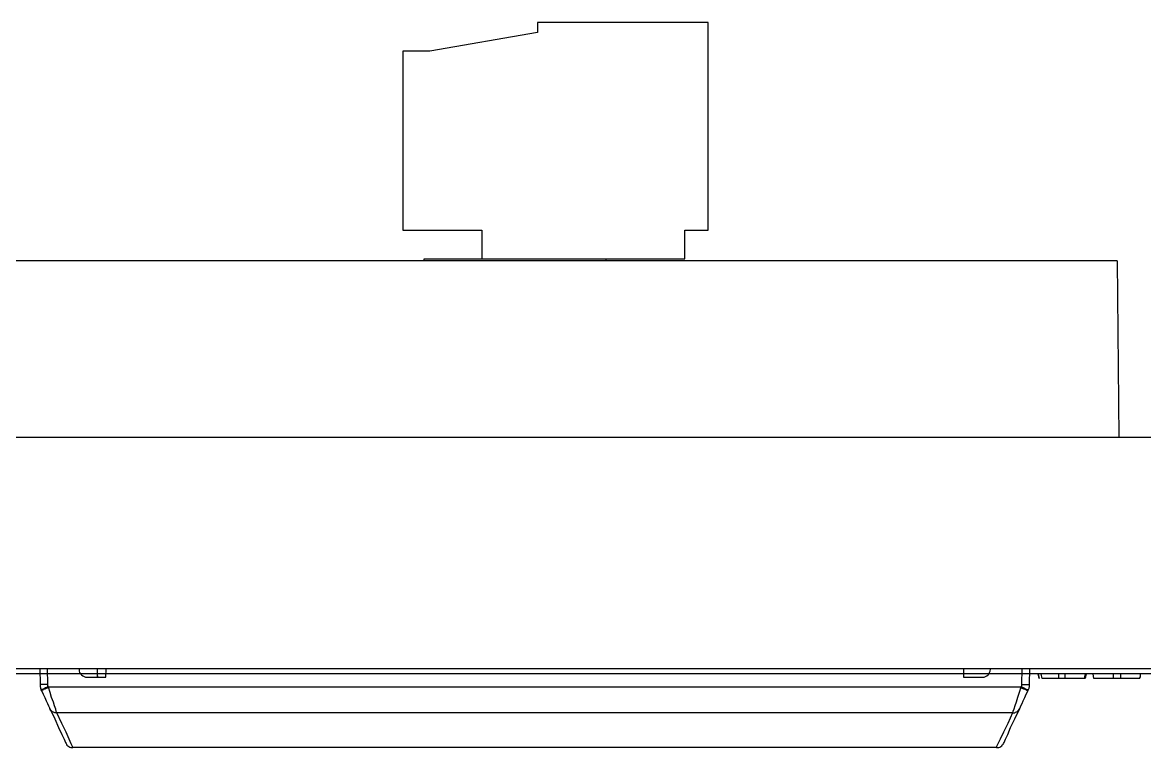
# Model space of a CAD drawing. Header units: centimetres. Extents: x -8.4 to 3.9, y -8 to 8.
# Drawn here: x -6.039 to -1.773, y -8.032 to -5.274 of the extents above; entities that cross this region are included whole.
import ezdxf

# ---------------------------------------------------------------- set-up
doc = ezdxf.new("R2010")
doc.units = ezdxf.units.CM
doc.header["$MEASUREMENT"] = 0
doc.layers.add('Layer 1', color=7, linetype='Continuous')

msp = doc.modelspace()

# ---------------------------------------------------------------- linework, layer by layer
at = {"layer": 'Layer 1', "lineweight": 25}
for points in [[(-4.08163, -5.27389), (-4.08163, -5.27389), (-4.08163, -5.31269), (-4.08163, -5.31269)], [(-3.43252, -5.27389), (-3.43252, -5.27389), (-4.08163, -5.27389), (-4.08163, -5.27389)], [(-3.43252, -6.06411), (-3.43252, -6.06411), (-3.43252, -5.27389), (-3.43252, -5.27389)], [(-4.08163, -5.31269), (-4.08163, -5.31269), (-4.49085, -5.38325), (-4.49085, -5.38325)], [(-4.59316, -5.38325), (-4.59316, -5.38325), (-4.59316, -6.06411), (-4.59316, -6.06411)], [(-4.49085, -5.38325), (-4.49085, -5.38325), (-4.59316, -5.38325), (-4.59316, -5.38325)], [(-4.59316, -6.06411), (-4.59316, -6.06411), (-4.2933, -6.06411), (-4.2933, -6.06411)], [(-4.2933, -6.06411), (-4.2933, -6.06411), (-4.2933, -6.17347), (-4.2933, -6.17347)], [(-3.52071, -6.06411), (-3.52071, -6.06411), (-3.43252, -6.06411), (-3.43252, -6.06411)], [(-3.52071, -6.17347), (-3.52071, -6.17347), (-3.52071, -6.06411), (-3.52071, -6.06411)], [(-1.87677, -6.18053), (-1.87677, -6.18053), (-6.31119, -6.18053), (-6.31119, -6.18053)], [(-4.51202, -6.18053), (-4.51202, -6.18053), (-4.51202, -6.17347), (-4.51202, -6.17347)], [(-4.51202, -6.17347), (-4.51202, -6.17347), (-4.51202, -6.17347), (-4.51202, -6.17347)], [(-4.51202, -6.17347), (-4.51202, -6.17347), (-3.8241, -6.17347), (-3.8241, -6.17347)], [(-3.8241, -6.17347), (-3.8241, -6.17347), (-3.52071, -6.17347), (-3.52071, -6.17347)], [(-3.82058, -6.17347), (-3.82058, -6.17347), (-3.82058, -6.18053), (-3.82058, -6.18053)], [(-1.87677, -6.18053), (-1.87677, -6.18053), (-1.87037, -6.85257), (-1.87037, -6.85257)], [(-0.13759, -6.85257), (-0.13759, -6.85257), (-8.05745, -6.85257), (-8.05745, -6.85257)], [(-8.05745, -7.73099), (-8.05745, -7.73099), (-0.13759, -7.73099), (-0.13759, -7.73099)], [(-0.13759, -7.75216), (-0.13759, -7.75216), (-8.05745, -7.75216), (-8.05745, -7.75216)], [(-5.97365, -7.73099), (-5.97365, -7.73099), (-5.97252, -7.79227), (-5.97252, -7.79227)], [(-5.94253, -7.79227), (-5.94253, -7.79227), (-5.94366, -7.73099), (-5.94366, -7.73099)], [(-5.82435, -7.73406), (-5.82435, -7.73406), (-5.8244, -7.73099), (-5.8244, -7.73099)], [(-5.79437, -7.76405), (-5.79437, -7.76405), (-5.72205, -7.76405), (-5.72205, -7.76405)], [(-5.7538, -7.75876), (-5.7538, -7.75876), (-5.7538, -7.73099), (-5.7538, -7.73099)], [(-5.7538, -7.75876), (-5.7538, -7.75876), (-5.7538, -7.73099), (-5.7538, -7.73099)], [(-5.7538, -7.76228), (-5.7538, -7.76228), (-5.7538, -7.75876), (-5.7538, -7.75876)], [(-5.7538, -7.75876), (-5.7538, -7.75876), (-5.7538, -7.75876), (-5.7538, -7.75876)], [(-5.72205, -7.76405), (-5.72205, -7.76405), (-5.72147, -7.73099), (-5.72147, -7.73099)], [(-2.4612, -7.73099), (-2.4612, -7.73099), (-2.46062, -7.76405), (-2.46062, -7.76405)], [(-2.46062, -7.76405), (-2.46062, -7.76405), (-2.3883, -7.76405), (-2.3883, -7.76405)], [(-2.35826, -7.73099), (-2.35826, -7.73099), (-2.35831, -7.73406), (-2.35831, -7.73406)], [(-2.239, -7.73099), (-2.239, -7.73099), (-2.24013, -7.79227), (-2.24013, -7.79227)], [(-2.21015, -7.79227), (-2.21015, -7.79227), (-2.20902, -7.73099), (-2.20902, -7.73099)], [(-2.17664, -7.75216), (-2.17664, -7.75216), (-2.17312, -7.7698), (-2.17312, -7.7698)], [(-2.17312, -7.7698), (-2.17312, -7.7698), (-2.17664, -7.75216), (-2.17664, -7.75216)], [(-2.16253, -7.7698), (-2.16253, -7.7698), (-2.16606, -7.75216), (-2.16606, -7.75216)], [(-2.09903, -7.7698), (-2.09903, -7.7698), (-2.09903, -7.75216), (-2.09903, -7.75216)], [(-2.07434, -7.7698), (-2.07434, -7.7698), (-2.07434, -7.75216), (-2.07434, -7.75216)], [(-1.99673, -7.7698), (-1.99673, -7.7698), (-1.9932, -7.75216), (-1.9932, -7.75216)], [(-1.96498, -7.7698), (-1.96498, -7.7698), (-1.9685, -7.75216), (-1.9685, -7.75216)], [(-1.96498, -7.7698), (-1.96498, -7.7698), (-1.9685, -7.75216), (-1.9685, -7.75216)], [(-1.86267, -7.7698), (-1.86267, -7.7698), (-1.86267, -7.75216), (-1.86267, -7.75216)], [(-5.94077, -7.80285), (-5.94077, -7.80285), (-5.94077, -7.80109), (-5.94077, -7.80109)], [(-2.24366, -7.80285), (-2.24366, -7.80285), (-5.94077, -7.80285), (-5.94077, -7.80285)], [(-2.2419, -7.80109), (-2.2419, -7.80109), (-2.24366, -7.80285), (-2.24366, -7.80285)], [(-2.07434, -7.7698), (-2.07434, -7.7698), (-2.09903, -7.7698), (-2.09903, -7.7698)], [(-1.86267, -7.7698), (-1.86267, -7.7698), (-1.89089, -7.7698), (-1.89089, -7.7698)], [(-5.96899, -7.81344), (-5.96899, -7.81344), (-5.96723, -7.8152), (-5.96723, -7.8152)], [(-2.21544, -7.8152), (-2.21544, -7.8152), (-2.21544, -7.81344), (-2.21544, -7.81344)], [(-2.27541, -7.89987), (-2.27541, -7.89987), (-5.90902, -7.89987), (-5.90902, -7.89987)], [(-2.33715, -8.03216), (-2.33715, -8.03216), (-5.84728, -8.03216), (-5.84728, -8.03216)]]:
    msp.add_open_spline(points, degree=3, dxfattribs=at)
for points, knots in [([(-3.8241, -6.17347), (-3.8241, -6.17347), (-3.8241, -6.17347), (-3.8241, -6.17347), (-3.8241, -6.17347), (-3.8241, -6.17347), (-3.82058, -6.17347), (-3.82058, -6.17347)], [0, 0, 0, 0, 0.3333333, 0.3333333, 0.3333333, 0.3333333, 1, 1, 1, 1]), ([(-5.82435, -7.73406), (-5.82435, -7.73406), (-5.82435, -7.74112), (-5.82435, -7.74112), (-5.82435, -7.74112), (-5.82435, -7.74112), (-5.82259, -7.74641), (-5.82259, -7.74641), (-5.82259, -7.74641), (-5.82259, -7.74641), (-5.81906, -7.7517), (-5.81906, -7.7517), (-5.81906, -7.7517), (-5.81906, -7.7517), (-5.81553, -7.75523), (-5.81553, -7.75523), (-5.81553, -7.75523), (-5.81553, -7.75523), (-5.81024, -7.75876), (-5.81024, -7.75876), (-5.81024, -7.75876), (-5.81024, -7.75876), (-5.80495, -7.76228), (-5.80495, -7.76228), (-5.80495, -7.76228), (-5.80495, -7.76228), (-5.79966, -7.76405), (-5.79966, -7.76405), (-5.79966, -7.76405), (-5.79966, -7.76405), (-5.79437, -7.76405), (-5.79437, -7.76405)], [0, 0, 0, 0, 0.1111111, 0.1111111, 0.1111111, 0.1111111, 0.2222222, 0.2222222, 0.2222222, 0.2222222, 0.3333333, 0.3333333, 0.3333333, 0.3333333, 0.4444444, 0.4444444, 0.4444444, 0.4444444, 0.5555556, 0.5555556, 0.5555556, 0.5555556, 0.6666667, 0.6666667, 0.6666667, 0.6666667, 0.7777778, 0.7777778, 0.7777778, 0.7777778, 1, 1, 1, 1]), ([(-5.7538, -7.76228), (-5.7538, -7.76228), (-5.7538, -7.76228), (-5.7538, -7.76228), (-5.7538, -7.76228), (-5.7538, -7.76228), (-5.7538, -7.75876), (-5.7538, -7.75876)], [0, 0, 0, 0, 0.3333333, 0.3333333, 0.3333333, 0.3333333, 1, 1, 1, 1]), ([(-5.7538, -7.75876), (-5.7538, -7.75876), (-5.7538, -7.76228), (-5.7538, -7.76228), (-5.7538, -7.76228), (-5.7538, -7.76228), (-5.7538, -7.76405), (-5.7538, -7.76405)], [0, 0, 0, 0, 0.3333333, 0.3333333, 0.3333333, 0.3333333, 1, 1, 1, 1]), ([(-2.3883, -7.76405), (-2.3883, -7.76405), (-2.38301, -7.76405), (-2.38301, -7.76405), (-2.38301, -7.76405), (-2.38301, -7.76405), (-2.37771, -7.76228), (-2.37771, -7.76228), (-2.37771, -7.76228), (-2.37771, -7.76228), (-2.37242, -7.75876), (-2.37242, -7.75876), (-2.37242, -7.75876), (-2.37242, -7.75876), (-2.36713, -7.75523), (-2.36713, -7.75523), (-2.36713, -7.75523), (-2.36713, -7.75523), (-2.3636, -7.7517), (-2.3636, -7.7517), (-2.3636, -7.7517), (-2.3636, -7.7517), (-2.36184, -7.74641), (-2.36184, -7.74641), (-2.36184, -7.74641), (-2.36184, -7.74641), (-2.36008, -7.74112), (-2.36008, -7.74112), (-2.36008, -7.74112), (-2.36008, -7.74112), (-2.35831, -7.73406), (-2.35831, -7.73406)], [0, 0, 0, 0, 0.1111111, 0.1111111, 0.1111111, 0.1111111, 0.2222222, 0.2222222, 0.2222222, 0.2222222, 0.3333333, 0.3333333, 0.3333333, 0.3333333, 0.4444444, 0.4444444, 0.4444444, 0.4444444, 0.5555556, 0.5555556, 0.5555556, 0.5555556, 0.6666667, 0.6666667, 0.6666667, 0.6666667, 0.7777778, 0.7777778, 0.7777778, 0.7777778, 1, 1, 1, 1]), ([(-2.00025, -7.7698), (-2.00025, -7.7698), (-2.00025, -7.76274), (-2.00025, -7.76274), (-2.00025, -7.76274), (-2.00025, -7.76274), (-1.99673, -7.75216), (-1.99673, -7.75216)], [0, 0, 0, 0, 0.3333333, 0.3333333, 0.3333333, 0.3333333, 1, 1, 1, 1]), ([(-1.89089, -7.7698), (-1.89089, -7.7698), (-1.89089, -7.76627), (-1.89089, -7.76627), (-1.89089, -7.76627), (-1.89089, -7.76627), (-1.89089, -7.75921), (-1.89089, -7.75921), (-1.89089, -7.75921), (-1.89089, -7.75921), (-1.89089, -7.75216), (-1.89089, -7.75216)], [0, 0, 0, 0, 0.25, 0.25, 0.25, 0.25, 0.5, 0.5, 0.5, 0.5, 1, 1, 1, 1]), ([(-1.79212, -7.7698), (-1.79212, -7.7698), (-1.78859, -7.76274), (-1.78859, -7.76274), (-1.78859, -7.76274), (-1.78859, -7.76274), (-1.78859, -7.75216), (-1.78859, -7.75216)], [0, 0, 0, 0, 0.3333333, 0.3333333, 0.3333333, 0.3333333, 1, 1, 1, 1]), ([(-1.79212, -7.7698), (-1.79212, -7.7698), (-1.78859, -7.76274), (-1.78859, -7.76274), (-1.78859, -7.76274), (-1.78859, -7.76274), (-1.78859, -7.75216), (-1.78859, -7.75216)], [0, 0, 0, 0, 0.3333333, 0.3333333, 0.3333333, 0.3333333, 1, 1, 1, 1]), ([(-5.94253, -7.79227), (-5.94253, -7.79227), (-5.94959, -7.79227), (-5.94959, -7.79227), (-5.94959, -7.79227), (-5.94959, -7.79227), (-5.95488, -7.79227), (-5.95488, -7.79227), (-5.95488, -7.79227), (-5.95488, -7.79227), (-5.96017, -7.79227), (-5.96017, -7.79227), (-5.96017, -7.79227), (-5.96017, -7.79227), (-5.9637, -7.79227), (-5.9637, -7.79227), (-5.9637, -7.79227), (-5.9637, -7.79227), (-5.96899, -7.79227), (-5.96899, -7.79227), (-5.96899, -7.79227), (-5.96899, -7.79227), (-5.97076, -7.79227), (-5.97076, -7.79227), (-5.97076, -7.79227), (-5.97076, -7.79227), (-5.97252, -7.79227), (-5.97252, -7.79227)], [0, 0, 0, 0, 0.125, 0.125, 0.125, 0.125, 0.25, 0.25, 0.25, 0.25, 0.375, 0.375, 0.375, 0.375, 0.5, 0.5, 0.5, 0.5, 0.625, 0.625, 0.625, 0.625, 0.75, 0.75, 0.75, 0.75, 1, 1, 1, 1]), ([(-5.97252, -7.79227), (-5.97252, -7.79227), (-5.97252, -7.79933), (-5.97252, -7.79933), (-5.97252, -7.79933), (-5.97252, -7.79933), (-5.97076, -7.80638), (-5.97076, -7.80638), (-5.97076, -7.80638), (-5.97076, -7.80638), (-5.96899, -7.81344), (-5.96899, -7.81344)], [0, 0, 0, 0, 0.25, 0.25, 0.25, 0.25, 0.5, 0.5, 0.5, 0.5, 1, 1, 1, 1]), ([(-5.94077, -7.80109), (-5.94077, -7.80109), (-5.94606, -7.80285), (-5.94606, -7.80285), (-5.94606, -7.80285), (-5.94606, -7.80285), (-5.95135, -7.80462), (-5.95135, -7.80462), (-5.95135, -7.80462), (-5.95135, -7.80462), (-5.95665, -7.80815), (-5.95665, -7.80815), (-5.95665, -7.80815), (-5.95665, -7.80815), (-5.96017, -7.80991), (-5.96017, -7.80991), (-5.96017, -7.80991), (-5.96017, -7.80991), (-5.9637, -7.81167), (-5.9637, -7.81167), (-5.9637, -7.81167), (-5.9637, -7.81167), (-5.96723, -7.81167), (-5.96723, -7.81167), (-5.96723, -7.81167), (-5.96723, -7.81167), (-5.96723, -7.81344), (-5.96723, -7.81344), (-5.96723, -7.81344), (-5.96723, -7.81344), (-5.96899, -7.81344), (-5.96899, -7.81344)], [0, 0, 0, 0, 0.1111111, 0.1111111, 0.1111111, 0.1111111, 0.2222222, 0.2222222, 0.2222222, 0.2222222, 0.3333333, 0.3333333, 0.3333333, 0.3333333, 0.4444444, 0.4444444, 0.4444444, 0.4444444, 0.5555556, 0.5555556, 0.5555556, 0.5555556, 0.6666667, 0.6666667, 0.6666667, 0.6666667, 0.7777778, 0.7777778, 0.7777778, 0.7777778, 1, 1, 1, 1]), ([(-5.94077, -7.80285), (-5.94077, -7.80285), (-5.94606, -7.80638), (-5.94606, -7.80638), (-5.94606, -7.80638), (-5.94606, -7.80638), (-5.95135, -7.80815), (-5.95135, -7.80815), (-5.95135, -7.80815), (-5.95135, -7.80815), (-5.95488, -7.80991), (-5.95488, -7.80991), (-5.95488, -7.80991), (-5.95488, -7.80991), (-5.96017, -7.81167), (-5.96017, -7.81167), (-5.96017, -7.81167), (-5.96017, -7.81167), (-5.96194, -7.81344), (-5.96194, -7.81344), (-5.96194, -7.81344), (-5.96194, -7.81344), (-5.96546, -7.8152), (-5.96546, -7.8152), (-5.96546, -7.8152), (-5.96546, -7.8152), (-5.96723, -7.8152), (-5.96723, -7.8152)], [0, 0, 0, 0, 0.125, 0.125, 0.125, 0.125, 0.25, 0.25, 0.25, 0.25, 0.375, 0.375, 0.375, 0.375, 0.5, 0.5, 0.5, 0.5, 0.625, 0.625, 0.625, 0.625, 0.75, 0.75, 0.75, 0.75, 1, 1, 1, 1]), ([(-5.94077, -7.80109), (-5.94077, -7.80109), (-5.94253, -7.79756), (-5.94253, -7.79756), (-5.94253, -7.79756), (-5.94253, -7.79756), (-5.94253, -7.7958), (-5.94253, -7.7958), (-5.94253, -7.7958), (-5.94253, -7.7958), (-5.94253, -7.79227), (-5.94253, -7.79227)], [0, 0, 0, 0, 0.25, 0.25, 0.25, 0.25, 0.5, 0.5, 0.5, 0.5, 1, 1, 1, 1]), ([(-5.90902, -7.89987), (-5.90902, -7.89987), (-5.91078, -7.89458), (-5.91078, -7.89458), (-5.91078, -7.89458), (-5.91078, -7.89458), (-5.91255, -7.88576), (-5.91255, -7.88576), (-5.91255, -7.88576), (-5.91255, -7.88576), (-5.91784, -7.87341), (-5.91784, -7.87341), (-5.91784, -7.87341), (-5.91784, -7.87341), (-5.92137, -7.8593), (-5.92137, -7.8593), (-5.92137, -7.8593), (-5.92137, -7.8593), (-5.92842, -7.84166), (-5.92842, -7.84166), (-5.92842, -7.84166), (-5.92842, -7.84166), (-5.93371, -7.82226), (-5.93371, -7.82226), (-5.93371, -7.82226), (-5.93371, -7.82226), (-5.94077, -7.80285), (-5.94077, -7.80285)], [0, 0, 0, 0, 0.125, 0.125, 0.125, 0.125, 0.25, 0.25, 0.25, 0.25, 0.375, 0.375, 0.375, 0.375, 0.5, 0.5, 0.5, 0.5, 0.625, 0.625, 0.625, 0.625, 0.75, 0.75, 0.75, 0.75, 1, 1, 1, 1]), ([(-2.24366, -7.80285), (-2.24366, -7.80285), (-2.24895, -7.82226), (-2.24895, -7.82226), (-2.24895, -7.82226), (-2.24895, -7.82226), (-2.25601, -7.84166), (-2.25601, -7.84166), (-2.25601, -7.84166), (-2.25601, -7.84166), (-2.2613, -7.8593), (-2.2613, -7.8593), (-2.2613, -7.8593), (-2.2613, -7.8593), (-2.26659, -7.87341), (-2.26659, -7.87341), (-2.26659, -7.87341), (-2.26659, -7.87341), (-2.27012, -7.88576), (-2.27012, -7.88576), (-2.27012, -7.88576), (-2.27012, -7.88576), (-2.27365, -7.89458), (-2.27365, -7.89458), (-2.27365, -7.89458), (-2.27365, -7.89458), (-2.27541, -7.89987), (-2.27541, -7.89987)], [0, 0, 0, 0, 0.125, 0.125, 0.125, 0.125, 0.25, 0.25, 0.25, 0.25, 0.375, 0.375, 0.375, 0.375, 0.5, 0.5, 0.5, 0.5, 0.625, 0.625, 0.625, 0.625, 0.75, 0.75, 0.75, 0.75, 1, 1, 1, 1]), ([(-2.24366, -7.80285), (-2.24366, -7.80285), (-2.23837, -7.80638), (-2.23837, -7.80638), (-2.23837, -7.80638), (-2.23837, -7.80638), (-2.23308, -7.80815), (-2.23308, -7.80815), (-2.23308, -7.80815), (-2.23308, -7.80815), (-2.22778, -7.80991), (-2.22778, -7.80991), (-2.22778, -7.80991), (-2.22778, -7.80991), (-2.22426, -7.81167), (-2.22426, -7.81167), (-2.22426, -7.81167), (-2.22426, -7.81167), (-2.22073, -7.81344), (-2.22073, -7.81344), (-2.22073, -7.81344), (-2.22073, -7.81344), (-2.2172, -7.8152), (-2.2172, -7.8152), (-2.2172, -7.8152), (-2.2172, -7.8152), (-2.21544, -7.8152), (-2.21544, -7.8152)], [0, 0, 0, 0, 0.125, 0.125, 0.125, 0.125, 0.25, 0.25, 0.25, 0.25, 0.375, 0.375, 0.375, 0.375, 0.5, 0.5, 0.5, 0.5, 0.625, 0.625, 0.625, 0.625, 0.75, 0.75, 0.75, 0.75, 1, 1, 1, 1]), ([(-2.24013, -7.79227), (-2.24013, -7.79227), (-2.24013, -7.7958), (-2.24013, -7.7958), (-2.24013, -7.7958), (-2.24013, -7.7958), (-2.24013, -7.79756), (-2.24013, -7.79756), (-2.24013, -7.79756), (-2.24013, -7.79756), (-2.2419, -7.80109), (-2.2419, -7.80109)], [0, 0, 0, 0, 0.25, 0.25, 0.25, 0.25, 0.5, 0.5, 0.5, 0.5, 1, 1, 1, 1]), ([(-2.2419, -7.80109), (-2.2419, -7.80109), (-2.2366, -7.80285), (-2.2366, -7.80285), (-2.2366, -7.80285), (-2.2366, -7.80285), (-2.23131, -7.80462), (-2.23131, -7.80462), (-2.23131, -7.80462), (-2.23131, -7.80462), (-2.22602, -7.80815), (-2.22602, -7.80815), (-2.22602, -7.80815), (-2.22602, -7.80815), (-2.22249, -7.80991), (-2.22249, -7.80991), (-2.22249, -7.80991), (-2.22249, -7.80991), (-2.21896, -7.81167), (-2.21896, -7.81167), (-2.21896, -7.81167), (-2.21896, -7.81167), (-2.2172, -7.81167), (-2.2172, -7.81167), (-2.2172, -7.81167), (-2.2172, -7.81167), (-2.21544, -7.81344), (-2.21544, -7.81344)], [0, 0, 0, 0, 0.125, 0.125, 0.125, 0.125, 0.25, 0.25, 0.25, 0.25, 0.375, 0.375, 0.375, 0.375, 0.5, 0.5, 0.5, 0.5, 0.625, 0.625, 0.625, 0.625, 0.75, 0.75, 0.75, 0.75, 1, 1, 1, 1]), ([(-2.24013, -7.79227), (-2.24013, -7.79227), (-2.23484, -7.79227), (-2.23484, -7.79227), (-2.23484, -7.79227), (-2.23484, -7.79227), (-2.22778, -7.79227), (-2.22778, -7.79227), (-2.22778, -7.79227), (-2.22778, -7.79227), (-2.22249, -7.79227), (-2.22249, -7.79227), (-2.22249, -7.79227), (-2.22249, -7.79227), (-2.21896, -7.79227), (-2.21896, -7.79227), (-2.21896, -7.79227), (-2.21896, -7.79227), (-2.21544, -7.79227), (-2.21544, -7.79227), (-2.21544, -7.79227), (-2.21544, -7.79227), (-2.21191, -7.79227), (-2.21191, -7.79227), (-2.21191, -7.79227), (-2.21191, -7.79227), (-2.21015, -7.79227), (-2.21015, -7.79227)], [0, 0, 0, 0, 0.125, 0.125, 0.125, 0.125, 0.25, 0.25, 0.25, 0.25, 0.375, 0.375, 0.375, 0.375, 0.5, 0.5, 0.5, 0.5, 0.625, 0.625, 0.625, 0.625, 0.75, 0.75, 0.75, 0.75, 1, 1, 1, 1]), ([(-2.21544, -7.81344), (-2.21544, -7.81344), (-2.21191, -7.80638), (-2.21191, -7.80638), (-2.21191, -7.80638), (-2.21191, -7.80638), (-2.21015, -7.79933), (-2.21015, -7.79933), (-2.21015, -7.79933), (-2.21015, -7.79933), (-2.21015, -7.79227), (-2.21015, -7.79227)], [0, 0, 0, 0, 0.25, 0.25, 0.25, 0.25, 0.5, 0.5, 0.5, 0.5, 1, 1, 1, 1]), ([(-2.09903, -7.7698), (-2.09903, -7.7698), (-2.12373, -7.7698), (-2.12373, -7.7698), (-2.12373, -7.7698), (-2.12373, -7.7698), (-2.14842, -7.7698), (-2.14842, -7.7698), (-2.14842, -7.7698), (-2.14842, -7.7698), (-2.16253, -7.7698), (-2.16253, -7.7698)], [0, 0, 0, 0, 0.25, 0.25, 0.25, 0.25, 0.5, 0.5, 0.5, 0.5, 1, 1, 1, 1]), ([(-2.00025, -7.7698), (-2.00025, -7.7698), (-2.01084, -7.7698), (-2.01084, -7.7698), (-2.01084, -7.7698), (-2.01084, -7.7698), (-2.02848, -7.7698), (-2.02848, -7.7698), (-2.02848, -7.7698), (-2.02848, -7.7698), (-2.04964, -7.7698), (-2.04964, -7.7698), (-2.04964, -7.7698), (-2.04964, -7.7698), (-2.07434, -7.7698), (-2.07434, -7.7698)], [0, 0, 0, 0, 0.2, 0.2, 0.2, 0.2, 0.4, 0.4, 0.4, 0.4, 0.6, 0.6, 0.6, 0.6, 1, 1, 1, 1]), ([(-1.89089, -7.7698), (-1.89089, -7.7698), (-1.91559, -7.7698), (-1.91559, -7.7698), (-1.91559, -7.7698), (-1.91559, -7.7698), (-1.93675, -7.7698), (-1.93675, -7.7698), (-1.93675, -7.7698), (-1.93675, -7.7698), (-1.95439, -7.7698), (-1.95439, -7.7698), (-1.95439, -7.7698), (-1.95439, -7.7698), (-1.96145, -7.7698), (-1.96145, -7.7698), (-1.96145, -7.7698), (-1.96145, -7.7698), (-1.96498, -7.7698), (-1.96498, -7.7698)], [0, 0, 0, 0, 0.1666667, 0.1666667, 0.1666667, 0.1666667, 0.3333333, 0.3333333, 0.3333333, 0.3333333, 0.5, 0.5, 0.5, 0.5, 0.6666667, 0.6666667, 0.6666667, 0.6666667, 1, 1, 1, 1]), ([(-1.79212, -7.7698), (-1.79212, -7.7698), (-1.8027, -7.7698), (-1.8027, -7.7698), (-1.8027, -7.7698), (-1.8027, -7.7698), (-1.81681, -7.7698), (-1.81681, -7.7698), (-1.81681, -7.7698), (-1.81681, -7.7698), (-1.83798, -7.7698), (-1.83798, -7.7698), (-1.83798, -7.7698), (-1.83798, -7.7698), (-1.86267, -7.7698), (-1.86267, -7.7698)], [0, 0, 0, 0, 0.2, 0.2, 0.2, 0.2, 0.4, 0.4, 0.4, 0.4, 0.6, 0.6, 0.6, 0.6, 1, 1, 1, 1]), ([(-5.96723, -7.8152), (-5.96723, -7.8152), (-5.96017, -7.82931), (-5.96017, -7.82931), (-5.96017, -7.82931), (-5.96017, -7.82931), (-5.95488, -7.84166), (-5.95488, -7.84166), (-5.95488, -7.84166), (-5.95488, -7.84166), (-5.94959, -7.85401), (-5.94959, -7.85401), (-5.94959, -7.85401), (-5.94959, -7.85401), (-5.9443, -7.86459), (-5.9443, -7.86459), (-5.9443, -7.86459), (-5.9443, -7.86459), (-5.94077, -7.87341), (-5.94077, -7.87341), (-5.94077, -7.87341), (-5.94077, -7.87341), (-5.93724, -7.88046), (-5.93724, -7.88046), (-5.93724, -7.88046), (-5.93724, -7.88046), (-5.93548, -7.88399), (-5.93548, -7.88399)], [0, 0, 0, 0, 0.125, 0.125, 0.125, 0.125, 0.25, 0.25, 0.25, 0.25, 0.375, 0.375, 0.375, 0.375, 0.5, 0.5, 0.5, 0.5, 0.625, 0.625, 0.625, 0.625, 0.75, 0.75, 0.75, 0.75, 1, 1, 1, 1]), ([(-2.24719, -7.88399), (-2.24719, -7.88399), (-2.24542, -7.88046), (-2.24542, -7.88046), (-2.24542, -7.88046), (-2.24542, -7.88046), (-2.24366, -7.87341), (-2.24366, -7.87341), (-2.24366, -7.87341), (-2.24366, -7.87341), (-2.23837, -7.86459), (-2.23837, -7.86459), (-2.23837, -7.86459), (-2.23837, -7.86459), (-2.23484, -7.85401), (-2.23484, -7.85401), (-2.23484, -7.85401), (-2.23484, -7.85401), (-2.22778, -7.84166), (-2.22778, -7.84166), (-2.22778, -7.84166), (-2.22778, -7.84166), (-2.22249, -7.82931), (-2.22249, -7.82931), (-2.22249, -7.82931), (-2.22249, -7.82931), (-2.21544, -7.8152), (-2.21544, -7.8152)], [0, 0, 0, 0, 0.125, 0.125, 0.125, 0.125, 0.25, 0.25, 0.25, 0.25, 0.375, 0.375, 0.375, 0.375, 0.5, 0.5, 0.5, 0.5, 0.625, 0.625, 0.625, 0.625, 0.75, 0.75, 0.75, 0.75, 1, 1, 1, 1]), ([(-5.90902, -7.89987), (-5.90902, -7.89987), (-5.91255, -7.89987), (-5.91255, -7.89987), (-5.91255, -7.89987), (-5.91255, -7.89987), (-5.91608, -7.89987), (-5.91608, -7.89987), (-5.91608, -7.89987), (-5.91608, -7.89987), (-5.92137, -7.8981), (-5.92137, -7.8981), (-5.92137, -7.8981), (-5.92137, -7.8981), (-5.9249, -7.89634), (-5.9249, -7.89634), (-5.9249, -7.89634), (-5.9249, -7.89634), (-5.92842, -7.89281), (-5.92842, -7.89281), (-5.92842, -7.89281), (-5.92842, -7.89281), (-5.93195, -7.89105), (-5.93195, -7.89105), (-5.93195, -7.89105), (-5.93195, -7.89105), (-5.93371, -7.88752), (-5.93371, -7.88752), (-5.93371, -7.88752), (-5.93371, -7.88752), (-5.93548, -7.88399), (-5.93548, -7.88399)], [0, 0, 0, 0, 0.1111111, 0.1111111, 0.1111111, 0.1111111, 0.2222222, 0.2222222, 0.2222222, 0.2222222, 0.3333333, 0.3333333, 0.3333333, 0.3333333, 0.4444444, 0.4444444, 0.4444444, 0.4444444, 0.5555556, 0.5555556, 0.5555556, 0.5555556, 0.6666667, 0.6666667, 0.6666667, 0.6666667, 0.7777778, 0.7777778, 0.7777778, 0.7777778, 1, 1, 1, 1]), ([(-5.93548, -7.88399), (-5.93548, -7.88399), (-5.91608, -7.9228), (-5.91608, -7.9228), (-5.91608, -7.9228), (-5.91608, -7.9228), (-5.90196, -7.95631), (-5.90196, -7.95631), (-5.90196, -7.95631), (-5.90196, -7.95631), (-5.88962, -7.98277), (-5.88962, -7.98277), (-5.88962, -7.98277), (-5.88962, -7.98277), (-5.8808, -8.00041), (-5.8808, -8.00041), (-5.8808, -8.00041), (-5.8808, -8.00041), (-5.87551, -8.01276), (-5.87551, -8.01276), (-5.87551, -8.01276), (-5.87551, -8.01276), (-5.87374, -8.01628), (-5.87374, -8.01628)], [0, 0, 0, 0, 0.1428571, 0.1428571, 0.1428571, 0.1428571, 0.2857143, 0.2857143, 0.2857143, 0.2857143, 0.4285714, 0.4285714, 0.4285714, 0.4285714, 0.5714286, 0.5714286, 0.5714286, 0.5714286, 0.7142857, 0.7142857, 0.7142857, 0.7142857, 1, 1, 1, 1]), ([(-2.30892, -8.01628), (-2.30892, -8.01628), (-2.30892, -8.01628), (-2.30892, -8.01628), (-2.30892, -8.01628), (-2.30892, -8.01628), (-2.30716, -8.01276), (-2.30716, -8.01276), (-2.30716, -8.01276), (-2.30716, -8.01276), (-2.30187, -8.00041), (-2.30187, -8.00041), (-2.30187, -8.00041), (-2.30187, -8.00041), (-2.29305, -7.98277), (-2.29305, -7.98277), (-2.29305, -7.98277), (-2.29305, -7.98277), (-2.28246, -7.95631), (-2.28246, -7.95631), (-2.28246, -7.95631), (-2.28246, -7.95631), (-2.26659, -7.9228), (-2.26659, -7.9228), (-2.26659, -7.9228), (-2.26659, -7.9228), (-2.24719, -7.88399), (-2.24719, -7.88399)], [0, 0, 0, 0, 0.125, 0.125, 0.125, 0.125, 0.25, 0.25, 0.25, 0.25, 0.375, 0.375, 0.375, 0.375, 0.5, 0.5, 0.5, 0.5, 0.625, 0.625, 0.625, 0.625, 0.75, 0.75, 0.75, 0.75, 1, 1, 1, 1]), ([(-2.27541, -7.89987), (-2.27541, -7.89987), (-2.27012, -7.89987), (-2.27012, -7.89987), (-2.27012, -7.89987), (-2.27012, -7.89987), (-2.26659, -7.89987), (-2.26659, -7.89987), (-2.26659, -7.89987), (-2.26659, -7.89987), (-2.26306, -7.8981), (-2.26306, -7.8981), (-2.26306, -7.8981), (-2.26306, -7.8981), (-2.25777, -7.89634), (-2.25777, -7.89634), (-2.25777, -7.89634), (-2.25777, -7.89634), (-2.25424, -7.89281), (-2.25424, -7.89281), (-2.25424, -7.89281), (-2.25424, -7.89281), (-2.25248, -7.89105), (-2.25248, -7.89105), (-2.25248, -7.89105), (-2.25248, -7.89105), (-2.24895, -7.88752), (-2.24895, -7.88752), (-2.24895, -7.88752), (-2.24895, -7.88752), (-2.24719, -7.88399), (-2.24719, -7.88399)], [0, 0, 0, 0, 0.1111111, 0.1111111, 0.1111111, 0.1111111, 0.2222222, 0.2222222, 0.2222222, 0.2222222, 0.3333333, 0.3333333, 0.3333333, 0.3333333, 0.4444444, 0.4444444, 0.4444444, 0.4444444, 0.5555556, 0.5555556, 0.5555556, 0.5555556, 0.6666667, 0.6666667, 0.6666667, 0.6666667, 0.7777778, 0.7777778, 0.7777778, 0.7777778, 1, 1, 1, 1]), ([(-5.84728, -8.03216), (-5.84728, -8.03216), (-5.84905, -8.02863), (-5.84905, -8.02863), (-5.84905, -8.02863), (-5.84905, -8.02863), (-5.85434, -8.01805), (-5.85434, -8.01805), (-5.85434, -8.01805), (-5.85434, -8.01805), (-5.8614, -8.00041), (-5.8614, -8.00041), (-5.8614, -8.00041), (-5.8614, -8.00041), (-5.87374, -7.97395), (-5.87374, -7.97395), (-5.87374, -7.97395), (-5.87374, -7.97395), (-5.88962, -7.94044), (-5.88962, -7.94044), (-5.88962, -7.94044), (-5.88962, -7.94044), (-5.90902, -7.89987), (-5.90902, -7.89987)], [0, 0, 0, 0, 0.1428571, 0.1428571, 0.1428571, 0.1428571, 0.2857143, 0.2857143, 0.2857143, 0.2857143, 0.4285714, 0.4285714, 0.4285714, 0.4285714, 0.5714286, 0.5714286, 0.5714286, 0.5714286, 0.7142857, 0.7142857, 0.7142857, 0.7142857, 1, 1, 1, 1]), ([(-2.27541, -7.89987), (-2.27541, -7.89987), (-2.29305, -7.94044), (-2.29305, -7.94044), (-2.29305, -7.94044), (-2.29305, -7.94044), (-2.30892, -7.97395), (-2.30892, -7.97395), (-2.30892, -7.97395), (-2.30892, -7.97395), (-2.32127, -8.00041), (-2.32127, -8.00041), (-2.32127, -8.00041), (-2.32127, -8.00041), (-2.33009, -8.01805), (-2.33009, -8.01805), (-2.33009, -8.01805), (-2.33009, -8.01805), (-2.33538, -8.02863), (-2.33538, -8.02863), (-2.33538, -8.02863), (-2.33538, -8.02863), (-2.33715, -8.03216), (-2.33715, -8.03216)], [0, 0, 0, 0, 0.1428571, 0.1428571, 0.1428571, 0.1428571, 0.2857143, 0.2857143, 0.2857143, 0.2857143, 0.4285714, 0.4285714, 0.4285714, 0.4285714, 0.5714286, 0.5714286, 0.5714286, 0.5714286, 0.7142857, 0.7142857, 0.7142857, 0.7142857, 1, 1, 1, 1]), ([(-5.87374, -8.01628), (-5.87374, -8.01628), (-5.87198, -8.01981), (-5.87198, -8.01981), (-5.87198, -8.01981), (-5.87198, -8.01981), (-5.87021, -8.02334), (-5.87021, -8.02334), (-5.87021, -8.02334), (-5.87021, -8.02334), (-5.86669, -8.0251), (-5.86669, -8.0251), (-5.86669, -8.0251), (-5.86669, -8.0251), (-5.86316, -8.02863), (-5.86316, -8.02863), (-5.86316, -8.02863), (-5.86316, -8.02863), (-5.85963, -8.0304), (-5.85963, -8.0304), (-5.85963, -8.0304), (-5.85963, -8.0304), (-5.8561, -8.03216), (-5.8561, -8.03216), (-5.8561, -8.03216), (-5.8561, -8.03216), (-5.85258, -8.03216), (-5.85258, -8.03216), (-5.85258, -8.03216), (-5.85258, -8.03216), (-5.84728, -8.03216), (-5.84728, -8.03216)], [0, 0, 0, 0, 0.1111111, 0.1111111, 0.1111111, 0.1111111, 0.2222222, 0.2222222, 0.2222222, 0.2222222, 0.3333333, 0.3333333, 0.3333333, 0.3333333, 0.4444444, 0.4444444, 0.4444444, 0.4444444, 0.5555556, 0.5555556, 0.5555556, 0.5555556, 0.6666667, 0.6666667, 0.6666667, 0.6666667, 0.7777778, 0.7777778, 0.7777778, 0.7777778, 1, 1, 1, 1]), ([(-2.33538, -8.03216), (-2.33538, -8.03216), (-2.33185, -8.03216), (-2.33185, -8.03216), (-2.33185, -8.03216), (-2.33185, -8.03216), (-2.32656, -8.03216), (-2.32656, -8.03216), (-2.32656, -8.03216), (-2.32656, -8.03216), (-2.32303, -8.0304), (-2.32303, -8.0304), (-2.32303, -8.0304), (-2.32303, -8.0304), (-2.31951, -8.02863), (-2.31951, -8.02863), (-2.31951, -8.02863), (-2.31951, -8.02863), (-2.31598, -8.0251), (-2.31598, -8.0251), (-2.31598, -8.0251), (-2.31598, -8.0251), (-2.31421, -8.02158), (-2.31421, -8.02158), (-2.31421, -8.02158), (-2.31421, -8.02158), (-2.31069, -8.01981), (-2.31069, -8.01981), (-2.31069, -8.01981), (-2.31069, -8.01981), (-2.30892, -8.01628), (-2.30892, -8.01628)], [0, 0, 0, 0, 0.1111111, 0.1111111, 0.1111111, 0.1111111, 0.2222222, 0.2222222, 0.2222222, 0.2222222, 0.3333333, 0.3333333, 0.3333333, 0.3333333, 0.4444444, 0.4444444, 0.4444444, 0.4444444, 0.5555556, 0.5555556, 0.5555556, 0.5555556, 0.6666667, 0.6666667, 0.6666667, 0.6666667, 0.7777778, 0.7777778, 0.7777778, 0.7777778, 1, 1, 1, 1])]:
    msp.add_open_spline(points, degree=3, knots=knots, dxfattribs=at)

doc.saveas('drawing.dxf')
